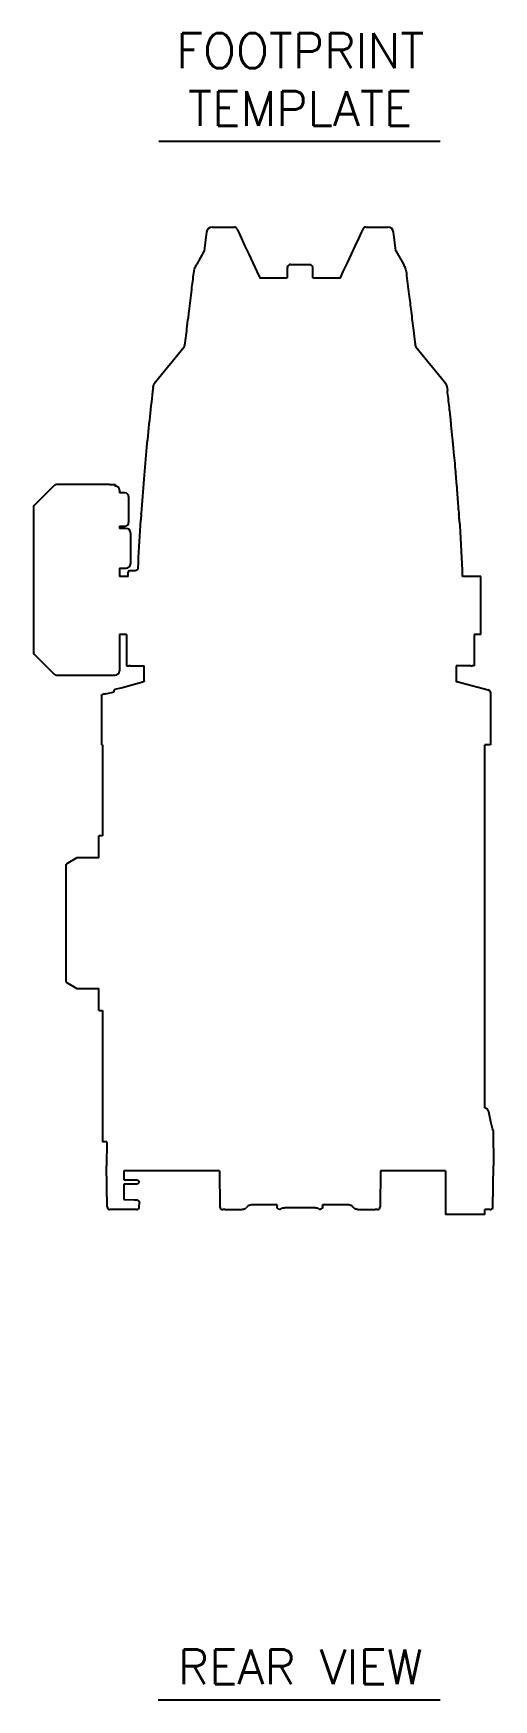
# Model space of a CAD drawing. Extents: x 7 to 135, y 3 to 97.
# Drawn here: x 123.11 to 133.01, y 61.14 to 97.03 of the extents above; entities that cross this region are included whole.
import ezdxf
from ezdxf.enums import TextEntityAlignment as Align

# ---------------------------------------------------------------- set-up
doc = ezdxf.new("R2010")
doc.units = 0
doc.header["$MEASUREMENT"] = 0
doc.layers.add('OBJECT', color=7, linetype='CONTINUOUS')
doc.styles.get("Standard").update_dxf_attribs({"font": 'SIMPLEX'})

msp = doc.modelspace()

# ---------------------------------------------------------------- linework, layer by layer
at = {"layer": 'OBJECT', "color": 1}
for p, q in [((125.802, 94.7), (131.855, 94.7)), ((125.788, 61.136), (131.86, 61.136))]:
    msp.add_line(p, q, dxfattribs=at)
at = {"layer": 'OBJECT'}
for p, q in [((126.834, 92.745), (126.784, 92.34)), ((126.953, 92.85), (127.431, 92.85)), ((130.257, 92.85), (130.735, 92.85)), ((130.903, 92.34), (130.854, 92.745)), ((126.784, 92.34), (126.621, 92.057)), ((130.903, 92.34), (131.067, 92.057)), ((128.619, 92.05), (128.569, 92)), ((128.569, 92), (128.569, 91.762)), ((128.57, 92), (128.569, 92)), ((128.57, 92), (128.57, 91.975)), ((128.636, 92.05), (128.619, 92.05)), ((128.619, 92.05), (128.619, 92.05)), ((128.636, 92.05), (129.069, 92.05)), ((129.119, 92), (129.069, 92.05)), ((129.119, 91.762), (129.119, 92)), ((125.735, 89.516), (126.351, 90.271)), ((126.351, 90.271), (126.365, 90.3)), ((126.351, 90.271), (126.351, 90.271)), ((126.351, 90.271), (126.351, 90.271)), ((131.322, 90.307), (131.337, 90.271)), ((131.337, 90.271), (131.953, 89.516)), ((132.007, 89.389), (132.014, 89.332)), ((123.554, 87.284), (123.126, 86.857)), ((124.741, 87.305), (123.603, 87.305)), ((124.741, 87.305), (124.866, 87.305)), ((124.866, 87.305), (124.866, 87.275)), ((124.956, 87.185), (124.956, 87.127)), ((125.076, 87.127), (124.956, 87.127)), ((125.156, 87.047), (125.156, 86.929)), ((125.156, 86.929), (125.156, 86.614)), ((123.106, 86.807), (123.106, 83.702)), ((125.156, 86.614), (125.156, 86.492)), ((125.426, 86.67), (125.427, 86.688)), ((132.255, 86.765), (132.26, 86.688)), ((132.26, 86.688), (132.262, 86.67)), ((124.956, 86.412), (125.076, 86.412)), ((124.956, 86.412), (124.956, 86.364)), ((125.1, 86.364), (124.956, 86.364)), ((125.196, 86.268), (125.196, 86.129)), ((125.196, 86.129), (125.196, 85.751)), ((124.956, 85.506), (125.1, 85.506)), ((124.956, 85.506), (124.956, 85.325)), ((125.302, 85.452), (125.173, 85.45)), ((125.196, 85.751), (125.196, 85.602)), ((124.956, 85.382), (124.956, 85.382)), ((124.956, 85.382), (124.956, 85.325)), ((125.144, 85.325), (124.956, 85.325)), ((132.732, 85.325), (132.341, 85.325)), ((132.732, 84.075), (132.732, 85.325)), ((125.113, 84.075), (124.956, 84.075)), ((124.956, 84.075), (124.956, 83.295)), ((125.113, 84.075), (125.113, 83.4)), ((132.732, 84.075), (132.592, 84.075)), ((132.592, 84.075), (132.592, 83.4)), ((123.126, 83.652), (123.554, 83.225)), ((125.113, 83.4), (125.161, 83.4)), ((125.191, 83.4), (125.161, 83.4)), ((125.191, 83.4), (125.49, 83.4)), ((125.49, 83.077), (125.49, 83.4)), ((132.515, 83.4), (132.204, 83.4)), ((132.515, 83.4), (132.544, 83.4)), ((132.592, 83.4), (132.544, 83.4)), ((123.603, 83.205), (124.866, 83.205)), ((124.569, 82.76), (124.569, 82.763)), ((124.569, 82.763), (124.569, 81.698)), ((124.663, 82.801), (124.615, 82.789)), ((124.615, 82.789), (124.615, 82.789)), ((124.663, 82.801), (124.842, 82.842)), ((132.939, 82.825), (132.939, 81.698)), ((132.939, 82.825), (132.939, 81.728)), ((124.596, 81.698), (124.569, 81.698)), ((124.569, 81.698), (124.569, 81.698)), ((124.596, 81.698), (124.596, 79.738)), ((132.821, 73.883), (132.821, 81.698)), ((132.939, 81.698), (132.821, 81.698)), ((124.596, 79.738), (124.514, 79.738)), ((124.514, 79.264), (124.514, 79.738)), ((124.044, 79.264), (123.814, 79.13)), ((123.814, 76.587), (123.814, 79.13)), ((124.514, 79.264), (124.044, 79.264)), ((123.814, 76.587), (124.043, 76.454)), ((124.042, 76.453), (124.501, 76.453)), ((124.043, 76.454), (124.514, 76.454)), ((124.514, 75.978), (124.514, 76.454)), ((124.514, 75.978), (124.596, 75.978)), ((124.596, 75.978), (124.596, 73.148)), ((132.949, 73.581), (132.902, 73.8)), ((132.995, 73.398), (133.008, 72.636)), ((124.687, 73.148), (124.596, 73.148)), ((124.687, 73.148), (124.678, 72.636)), ((124.694, 71.75), (124.678, 72.636)), ((127.112, 72.526), (125.053, 72.526)), ((125.053, 72.526), (125.053, 72.39)), ((127.112, 72.526), (127.119, 71.75)), ((130.575, 72.526), (130.567, 71.75)), ((131.972, 72.526), (130.575, 72.526)), ((131.972, 72.526), (131.972, 71.588)), ((132.993, 71.75), (133.008, 72.636)), ((125.053, 72.39), (125.053, 72.336)), ((125.053, 72.336), (125.275, 72.332)), ((125.275, 72.24), (125.053, 72.236)), ((125.053, 72.236), (125.053, 71.906)), ((125.275, 72.332), (125.331, 72.331)), ((125.331, 72.241), (125.275, 72.24)), ((125.053, 71.906), (125.275, 71.902)), ((125.275, 71.902), (125.327, 71.901)), ((125.385, 71.75), (125.386, 71.84)), ((128.349, 71.791), (127.796, 71.791)), ((129.89, 71.791), (129.327, 71.791)), ((124.694, 71.75), (124.694, 71.746)), ((124.772, 71.691), (124.754, 71.691)), ((125.058, 71.691), (124.772, 71.691)), ((125.203, 71.691), (125.058, 71.691)), ((125.275, 71.691), (125.203, 71.691)), ((125.325, 71.691), (125.275, 71.691)), ((127.229, 71.691), (127.179, 71.691)), ((127.229, 71.691), (127.597, 71.691)), ((127.712, 71.756), (127.682, 71.726)), ((128.528, 71.733), (129.148, 71.733)), ((130.005, 71.726), (129.975, 71.756)), ((130.089, 71.691), (130.458, 71.691)), ((130.507, 71.691), (130.458, 71.691)), ((132.821, 71.588), (131.972, 71.588)), ((132.821, 71.588), (132.821, 71.691)), ((132.914, 71.691), (132.821, 71.691)), ((132.933, 71.691), (132.914, 71.691)), ((132.993, 71.746), (132.993, 71.75))]:
    msp.add_line(p, q, dxfattribs=at)
at = {"layer": 'OBJECT', "flags": 128}
for points in [[(127.51, 92.763), (127.582, 92.608), (127.658, 92.444), (127.739, 92.27), (127.825, 92.086), (127.915, 91.894), (127.976, 91.762), (128.569, 91.762)], [(129.119, 91.762), (129.712, 91.762), (129.773, 91.894), (129.863, 92.086), (129.948, 92.27), (130.03, 92.444), (130.106, 92.608), (130.178, 92.763)], [(125.426, 86.67), (125.426, 86.67), (125.426, 86.67)], [(125.428, 86.688), (125.428, 86.688), (125.427, 86.688)], [(132.26, 86.688), (132.26, 86.688), (132.26, 86.688)], [(132.261, 86.67), (132.262, 86.67), (132.262, 86.67)], [(132.204, 83.4), (132.204, 83.068), (132.296, 83.043), (132.894, 82.883)], [(124.861, 82.897), (124.992, 82.932), (125.479, 83.063)], [(124.861, 82.897), (124.992, 82.932), (125.479, 83.063)], [(132.221, 83.063), (132.296, 83.043), (132.894, 82.883)], [(124.663, 82.801), (124.634, 82.794), (124.615, 82.789)]]:
    msp.add_lwpolyline(points, dxfattribs=at)
at = {"layer": 'OBJECT'}
for centre, radius, start, end in [((126.953, 92.73), 0.12, 90, 173), ((127.431, 92.79), 0.06, 25, 90), ((130.257, 92.79), 0.06, 90, 155), ((130.735, 92.73), 0.12, 7, 90), ((123.603, 87.235), 0.07, 90, 135), ((124.866, 87.185), 0.09, 0, 90), ((123.176, 86.807), 0.07, 135, 180), ((125.076, 87.047), 0.08, 0, 90), ((125.076, 86.492), 0.08, 270, 0), ((125.1, 86.268), 0.096, 0, 90), ((175.97, 83.4), 50.66, 176.5747, 177.6208), ((81.718, 83.4), 50.66, 2.1777, 3.4253), ((125.1, 85.602), 0.096, 270, 0), ((125.174, 85.42), 0.03, 91, 180), ((123.176, 83.702), 0.07, 180, 225), ((124.866, 83.295), 0.09, 270, 0), ((123.603, 83.275), 0.07, 225, 270), ((124.584, 82.762), 0.015, 104.3935, 179.885), ((132.794, 73.777), 0.11, 12.23, 75.9362), ((127.796, 71.671), 0.12, 90, 135), ((128.406, 71.764), 0.0625, 154.3106, 328.4001), ((129.271, 71.764), 0.0625, 211.6695, 25.6894), ((129.89, 71.671), 0.12, 45, 90), ((124.754, 71.751), 0.06, 181, 270), ((125.325, 71.751), 0.06, 270, 359), ((127.179, 71.751), 0.06, 181, 270), ((127.597, 71.811), 0.12, 302.0296, 315), ((130.089, 71.811), 0.12, 225, 237.9704), ((130.507, 71.751), 0.06, 270, 359), ((132.933, 71.751), 0.06, 270, 359)]:
    msp.add_arc(centre, radius, start, end, dxfattribs=at)
for points, knots in [([(127.485, 92.815), (127.486, 92.814), (127.487, 92.811), (127.496, 92.792), (127.505, 92.772), (127.51, 92.763)], [0, 0, 0, 0, 0.351629, 0.714778, 1, 1, 1, 1]), ([(130.178, 92.763), (130.182, 92.77), (130.19, 92.788), (130.199, 92.807), (130.202, 92.815), (130.203, 92.815), (130.203, 92.815)], [0, 0, 0, 0, 0.230481, 0.568581, 0.916913, 1, 1, 1, 1]), ([(126.558, 91.868), (126.564, 91.902), (126.575, 91.968), (126.606, 92.028), (126.621, 92.057)], [0, 0, 0, 0, 0.499957, 1, 1, 1, 1]), ([(128.619, 92.05), (128.619, 92.05), (128.603, 92.033), (128.586, 92.016), (128.57, 92)], [0, 0, 0, 0, 0.0137604, 1, 1, 1, 1]), ([(131.067, 92.057), (131.082, 92.028), (131.113, 91.968), (131.124, 91.902), (131.13, 91.868)], [0, 0, 0, 0, 0.500043, 1, 1, 1, 1]), ([(126.456, 91.039), (126.475, 91.194), (126.509, 91.47), (126.543, 91.747), (126.558, 91.868)], [0, 0, 0, 0, 0.560059, 1, 1, 1, 1]), ([(131.13, 91.868), (131.149, 91.714), (131.183, 91.437), (131.217, 91.161), (131.232, 91.039)], [0, 0, 0, 0, 0.559941, 1, 1, 1, 1]), ([(126.366, 90.307), (126.366, 90.307), (126.383, 90.445), (126.411, 90.667), (126.44, 90.91), (126.453, 91.017), (126.456, 91.038), (126.456, 91.039)], [0, 0, 0, 0, 0.002274, 0.563506, 0.91051, 0.997261, 1, 1, 1, 1]), ([(131.232, 91.039), (131.232, 91.038), (131.249, 90.901), (131.276, 90.678), (131.306, 90.436), (131.319, 90.329), (131.322, 90.307), (131.322, 90.307)], [0, 0, 0, 0, 0.002739, 0.563972, 0.910975, 0.997726, 1, 1, 1, 1]), ([(126.351, 90.271), (126.351, 90.272), (126.351, 90.272), (126.351, 90.272), (126.351, 90.272), (126.351, 90.272), (126.351, 90.272), (126.351, 90.272), (126.351, 90.272), (126.351, 90.272), (126.351, 90.272), (126.351, 90.272), (126.351, 90.272), (126.351, 90.272), (126.351, 90.271)], [0, 0, 0, 0, 0.148713, 0.270417, 0.325991, 0.38103, 0.499355, 0.560287, 0.614855, 0.66649, 0.718951, 0.77602, 0.84074, 1, 1, 1, 1]), ([(126.365, 90.3), (126.365, 90.301), (126.366, 90.304), (126.366, 90.306), (126.366, 90.307)], [0, 0, 0, 0, 0.56, 1, 1, 1, 1]), ([(125.681, 89.389), (125.657, 89.183), (125.607, 88.758), (125.54, 88.101), (125.478, 87.408), (125.445, 86.932), (125.427, 86.688)], [0, 0, 0, 0, 0.22962, 0.472827, 0.72962, 1, 1, 1, 1]), ([(125.681, 89.389), (125.685, 89.411), (125.694, 89.458), (125.721, 89.497), (125.735, 89.516)], [0, 0, 0, 0, 0.488528, 1, 1, 1, 1]), ([(131.953, 89.516), (131.967, 89.497), (131.994, 89.458), (132.003, 89.411), (132.007, 89.389)], [0, 0, 0, 0, 0.511473, 1, 1, 1, 1]), ([(132.255, 86.765), (132.251, 86.822), (132.242, 86.945), (132.23, 87.117), (132.218, 87.27), (132.208, 87.397), (132.188, 87.637), (132.161, 87.94), (132.127, 88.297), (132.104, 88.525), (132.086, 88.692), (132.073, 88.818), (132.055, 88.978), (132.035, 89.153), (132.02, 89.275), (132.014, 89.332)], [0, 0, 0, 0, 0.0667, 0.143295, 0.200055, 0.245598, 0.29208, 0.479715, 0.599336, 0.709711, 0.745752, 0.794836, 0.857243, 0.932974, 1, 1, 1, 1]), ([(125.426, 86.67), (125.424, 86.637), (125.418, 86.571), (125.409, 86.492), (125.402, 86.437), (125.401, 86.43), (125.4, 86.426)], [0, 0, 0, 0, 0.250566, 0.50035, 0.750175, 1, 1, 1, 1]), ([(132.287, 86.426), (132.287, 86.43), (132.286, 86.437), (132.279, 86.492), (132.27, 86.571), (132.264, 86.637), (132.262, 86.67)], [0, 0, 0, 0, 0.24993, 0.499886, 0.749919, 1, 1, 1, 1]), ([(125.401, 86.434), (125.401, 86.434), (125.401, 86.431), (125.401, 86.429), (125.4, 86.426)], [0, 0, 0, 0, 0.057035, 1, 1, 1, 1]), ([(132.287, 86.426), (132.287, 86.429), (132.287, 86.431), (132.286, 86.434), (132.286, 86.434)], [0, 0, 0, 0, 0.942962, 1, 1, 1, 1]), ([(125.144, 85.325), (125.144, 85.328), (125.144, 85.353), (125.144, 85.383), (125.144, 85.415), (125.144, 85.418), (125.144, 85.42)], [0, 0, 0, 0, 0.053741, 0.36211, 0.67887, 1, 1, 1, 1]), ([(125.354, 85.503), (125.353, 85.496), (125.351, 85.483), (125.339, 85.466), (125.322, 85.455), (125.308, 85.453), (125.302, 85.452)], [0, 0, 0, 0, 0.240854, 0.499999, 0.759144, 1, 1, 1, 1]), ([(125.49, 83.077), (125.49, 83.076), (125.49, 83.072), (125.487, 83.068), (125.483, 83.065), (125.48, 83.063), (125.479, 83.063)], [0, 0, 0, 0, 0.257663, 0.515326, 0.772991, 1, 1, 1, 1]), ([(125.49, 83.077), (125.49, 83.076), (125.49, 83.074), (125.488, 83.069), (125.485, 83.066), (125.481, 83.064), (125.479, 83.063), (125.479, 83.063)], [0, 0, 0, 0, 0.161183, 0.418718, 0.676258, 0.933799, 1, 1, 1, 1]), ([(124.615, 82.789), (124.612, 82.788), (124.605, 82.786), (124.595, 82.783), (124.587, 82.78), (124.581, 82.778), (124.58, 82.777), (124.58, 82.777)], [0, 0, 0, 0, 0.1604329, 0.3776303, 0.5880803, 0.7939226, 1, 1, 1, 1]), ([(124.842, 82.842), (124.846, 82.857), (124.852, 82.887), (124.858, 82.894), (124.861, 82.897)], [0, 0, 0, 0, 0.499636, 1, 1, 1, 1]), ([(132.939, 82.825), (132.938, 82.831), (132.937, 82.845), (132.926, 82.863), (132.912, 82.876), (132.9, 82.881), (132.894, 82.883)], [0, 0, 0, 0, 0.257626, 0.515251, 0.772902, 1, 1, 1, 1]), ([(132.894, 82.883), (132.9, 82.88), (132.913, 82.875), (132.928, 82.861), (132.937, 82.843), (132.938, 82.831), (132.939, 82.825)], [0, 0, 0, 0, 0.257708, 0.515417, 0.773105, 1, 1, 1, 1]), ([(132.995, 73.398), (132.995, 73.398), (132.995, 73.399), (132.993, 73.405), (132.988, 73.425), (132.973, 73.485), (132.959, 73.542), (132.949, 73.581)], [0, 0, 0, 0, 0.035203, 0.085099, 0.17035, 0.423259, 1, 1, 1, 1]), ([(125.331, 72.331), (125.337, 72.331), (125.349, 72.329), (125.363, 72.319), (125.371, 72.307), (125.374, 72.296), (125.376, 72.286), (125.375, 72.277), (125.371, 72.265), (125.362, 72.253), (125.348, 72.243), (125.336, 72.242), (125.331, 72.241)], [0, 0, 0, 0, 0.136362, 0.263329, 0.368349, 0.439903, 0.5002, 0.560961, 0.633301, 0.738333, 0.879024, 1, 1, 1, 1]), ([(125.327, 71.901), (125.336, 71.9), (125.354, 71.898), (125.371, 71.883), (125.381, 71.868), (125.385, 71.855), (125.386, 71.846), (125.386, 71.843), (125.386, 71.841), (125.386, 71.841), (125.386, 71.84)], [0, 0, 0, 0, 0.222543, 0.491167, 0.672127, 0.860152, 0.94651, 0.979357, 0.996884, 1, 1, 1, 1]), ([(127.661, 71.71), (127.661, 71.709), (127.654, 71.705), (127.637, 71.697), (127.617, 71.692), (127.603, 71.691), (127.6, 71.691), (127.598, 71.691), (127.598, 71.691), (127.597, 71.691), (127.597, 71.691), (127.597, 71.691)], [0, 0, 0, 0, 0.005743, 0.356856, 0.829926, 0.915275, 0.964578, 0.985129, 0.992055, 0.99359, 1, 1, 1, 1]), ([(128.459, 71.731), (128.466, 71.732), (128.484, 71.733), (128.509, 71.733), (128.524, 71.733), (128.528, 71.733)], [0.0241591, 0.0241591, 0.0241591, 0.0241591, 0.3831808, 0.8583178, 1, 1, 1, 1]), ([(129.148, 71.733), (129.154, 71.733), (129.173, 71.733), (129.198, 71.733), (129.213, 71.732), (129.217, 71.731)], [0, 0, 0, 0, 0.2499358, 0.7292566, 0.9742522, 0.9742522, 0.9742522, 0.9742522]), ([(130.089, 71.691), (130.089, 71.691), (130.089, 71.691), (130.089, 71.691), (130.088, 71.691), (130.087, 71.691), (130.083, 71.691), (130.07, 71.692), (130.05, 71.697), (130.033, 71.706), (130.026, 71.71)], [0, 0, 0, 0, 0.006411, 0.007946, 0.012356, 0.029422, 0.070262, 0.170738, 0.638609, 1, 1, 1, 1])]:
    msp.add_open_spline(points, degree=3, knots=knots, dxfattribs=at)

# ---------------------------------------------------------------- texts
at = {"layer": 'OBJECT', "color": 1}
for s, p in [('FOOTPRINT', (128.847, 96.276)), ('TEMPLATE', (128.847, 95.031)), ('REAR VIEW', (128.847, 61.468))]:
    msp.add_text(s, height=0.75, dxfattribs=at).set_placement(p, align=Align.CENTER)

doc.saveas('drawing.dxf')
